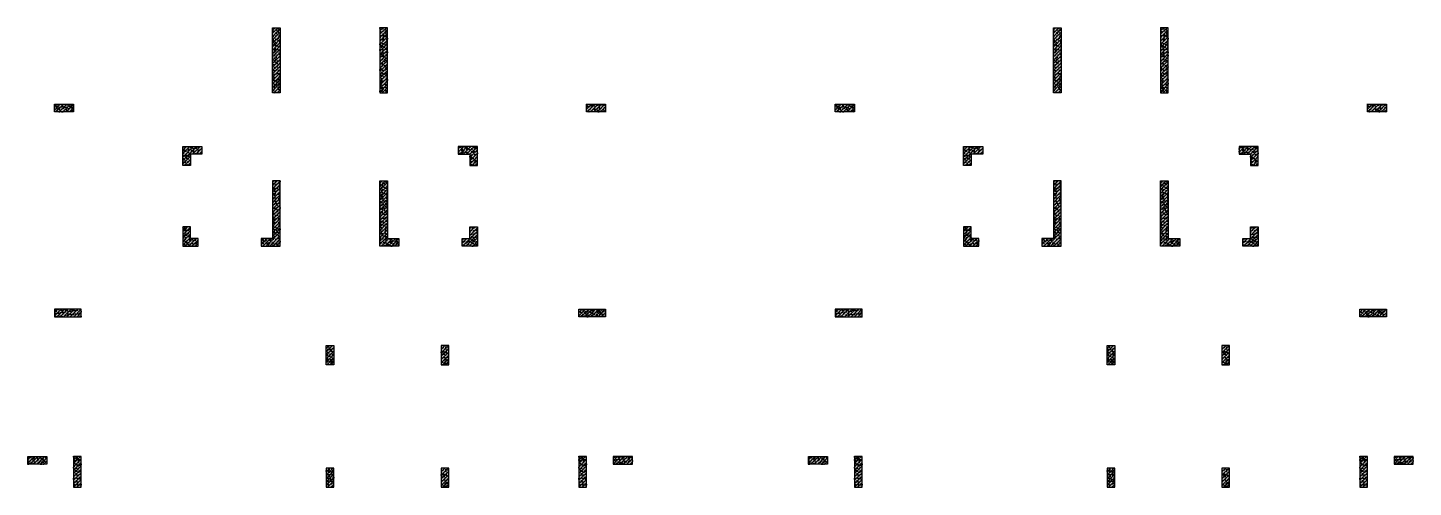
# Model space of a CAD drawing. Extents: x -100030 to 2378000, y -30375 to 1700000.
# Drawn here: x 384545 to 420745, y 886525 to 898525 of the extents above; entities that cross this region are included whole.
import ezdxf

# ---------------------------------------------------------------- set-up
doc = ezdxf.new("R2010")
doc.units = 0
doc.header["$LTSCALE"] = 500
for name, color, linetype in [('S_WALL', 2, 'CONTINUOUS'), ('S_WALL_HACH', 30, 'CONTINUOUS'), ('S_WALL_OTHE_HACH', 33, 'CONTINUOUS')]:
    doc.layers.add(name, color=color, linetype=linetype)
pattern_1 = [(45, (0, 0), (-44.194174, 44.194174), []), (50, (0, 0), (179.315046, -15.688034), [18.75, -206.25]), (355, (0, 0), (-34.687833, 188.048033), [15, -165]), (100.4514, (14.94, -1.3), (144.627345, 172.359886), [15.935047, -175.285528]), (46.1842, (0, 50), (266.81026, -41.379754), [28.125, -309.375]), (96.6356, (22.23, 46.55), (233.665676, 243.52947), [23.90257, -262.92825]), (351.1842, (0, 50), (233.66549, 243.52965), [22.5, -247.5]), (21, (25, 37.5), (149.226763, -100.654723), [18.75, -206.25]), (326, (25, 37.5), (60.828833, 181.28751), [15, -165]), (71.4514, (37.44, 29.11), (210.055657, 80.632624), [15.935047, -175.285528]), (37.5, (0, 0), (3.039964, 83.2234635), [0, -163, 0, -167.5, 0, -165.625]), (7.5, (0, 0), (65.767384, 98.602928), [0, -95.5, 0, -159.25, 0, -63.125]), (327.5, (-55.75, 0), (133.455609, -5.638718), [0, -62.5, 0, -195, 0, -258.75]), (317.5, (-80.75, 0), (145.796542, 25.026246), [0, -81.25, 0, -129.5, 0, -183.75])]
pattern_2 = [(45, (0, -300), (-44.194174, 44.194174), []), (50, (0, -300), (179.315046, -15.688034), [18.75, -206.25]), (355, (0, -300), (-34.687833, 188.048033), [15, -165]), (100.4514, (14.94, -301.3), (144.627345, 172.359886), [15.935047, -175.285528]), (46.1842, (0, -250), (266.81026, -41.379754), [28.125, -309.375]), (96.6356, (22.23, -253.45), (233.665676, 243.52947), [23.90257, -262.92825]), (351.1842, (0, -250), (233.66549, 243.52965), [22.5, -247.5]), (21, (25, -262.5), (149.226763, -100.654723), [18.75, -206.25]), (326, (25, -262.5), (60.828833, 181.28751), [15, -165]), (71.4514, (37.44, -270.89), (210.055657, 80.632624), [15.935047, -175.285528]), (37.5, (0, -300), (3.039964, 83.2234635), [0, -163, 0, -167.5, 0, -165.625]), (7.5, (0, -300), (65.767384, 98.602928), [0, -95.5, 0, -159.25, 0, -63.125]), (327.5, (-55.75, -300), (133.455609, -5.638718), [0, -62.5, 0, -195, 0, -258.75]), (317.5, (-80.75, -300), (145.796542, 25.026246), [0, -81.25, 0, -129.5, 0, -183.75])]
pattern_3 = [(45, (20400, 0), (-44.194174, 44.194174), []), (50, (20400, 0), (179.315046, -15.688034), [18.75, -206.25]), (355, (20400, 0), (-34.687833, 188.048033), [15, -165]), (100.4514, (20414.94, -1.3), (144.627345, 172.359886), [15.935047, -175.285528]), (46.1842, (20400, 50), (266.81026, -41.379754), [28.125, -309.375]), (96.6356, (20422.23, 46.55), (233.665676, 243.52947), [23.90257, -262.92825]), (351.1842, (20400, 50), (233.66549, 243.52965), [22.5, -247.5]), (21, (20425, 37.5), (149.226763, -100.654723), [18.75, -206.25]), (326, (20425, 37.5), (60.828833, 181.28751), [15, -165]), (71.4514, (20437.44, 29.11), (210.055657, 80.632624), [15.935047, -175.285528]), (37.5, (20400, 0), (3.039964, 83.2234635), [0, -163, 0, -167.5, 0, -165.625]), (7.5, (20400, 0), (65.767384, 98.602928), [0, -95.5, 0, -159.25, 0, -63.125]), (327.5, (20344.25, 0), (133.455609, -5.638718), [0, -62.5, 0, -195, 0, -258.75]), (317.5, (20319.25, 0), (145.796542, 25.026246), [0, -81.25, 0, -129.5, 0, -183.75])]
pattern_4 = [(45, (20400, -300), (-44.194174, 44.194174), []), (50, (20400, -300), (179.315046, -15.688034), [18.75, -206.25]), (355, (20400, -300), (-34.687833, 188.048033), [15, -165]), (100.4514, (20414.94, -301.3), (144.627345, 172.359886), [15.935047, -175.285528]), (46.1842, (20400, -250), (266.81026, -41.379754), [28.125, -309.375]), (96.6356, (20422.23, -253.45), (233.665676, 243.52947), [23.90257, -262.92825]), (351.1842, (20400, -250), (233.66549, 243.52965), [22.5, -247.5]), (21, (20425, -262.5), (149.226763, -100.654723), [18.75, -206.25]), (326, (20425, -262.5), (60.828833, 181.28751), [15, -165]), (71.4514, (20437.44, -270.89), (210.055657, 80.632624), [15.935047, -175.285528]), (37.5, (20400, -300), (3.039964, 83.2234635), [0, -163, 0, -167.5, 0, -165.625]), (7.5, (20400, -300), (65.767384, 98.602928), [0, -95.5, 0, -159.25, 0, -63.125]), (327.5, (20344.25, -300), (133.455609, -5.638718), [0, -62.5, 0, -195, 0, -258.75]), (317.5, (20319.25, -300), (145.796542, 25.026246), [0, -81.25, 0, -129.5, 0, -183.75])]
pattern_5 = [(45, (20400, 6e-10), (-44.194174, 44.194174), []), (50, (20400, 6e-10), (179.315046, -15.688034), [18.75, -206.25]), (355, (20400, 6e-10), (-34.687833, 188.048033), [15, -165]), (100.4514, (20414.94, -1.3), (144.627345, 172.359886), [15.935047, -175.285528]), (46.1842, (20400, 50), (266.81026, -41.379754), [28.125, -309.375]), (96.6356, (20422.23, 46.55), (233.665676, 243.52947), [23.90257, -262.92825]), (351.1842, (20400, 50), (233.66549, 243.52965), [22.5, -247.5]), (21, (20425, 37.5), (149.226763, -100.654723), [18.75, -206.25]), (326, (20425, 37.5), (60.828833, 181.28751), [15, -165]), (71.4514, (20437.44, 29.11), (210.055657, 80.632624), [15.935047, -175.285528]), (37.5, (20400, 6e-10), (3.039964, 83.2234635), [0, -163, 0, -167.5, 0, -165.625]), (7.5, (20400, 6e-10), (65.767384, 98.602928), [0, -95.5, 0, -159.25, 0, -63.125]), (327.5, (20344.25, 6e-10), (133.455609, -5.638718), [0, -62.5, 0, -195, 0, -258.75]), (317.5, (20319.25, 6e-10), (145.796542, 25.026246), [0, -81.25, 0, -129.5, 0, -183.75])]

msp = doc.modelspace()

# ---------------------------------------------------------------- hatches: boundary and pattern name
at = {"layer": 'S_WALL_HACH'}
h = msp.add_hatch(color=256, dxfattribs=at)
h.dxf.hatch_style = 1
h.paths.add_polyline_path([(391145, 898325), (391145, 898325), (391145, 896825), (390945, 896825), (390945, 898525), (391145, 898525)])
h = msp.add_hatch(color=256, dxfattribs=at)
h.dxf.hatch_style = 1
h.paths.add_polyline_path([(393745, 898325), (393745, 896825), (393945, 896825), (393945, 898525), (393745, 898525)])
h = msp.add_hatch(color=256, dxfattribs=at)
h.dxf.hatch_style = 1
h.paths.add_polyline_path([(411545, 898325), (411545, 898325), (411545, 896825), (411345, 896825), (411345, 898525), (411545, 898525)])
h = msp.add_hatch(color=256, dxfattribs=at)
h.dxf.hatch_style = 1
h.paths.add_polyline_path([(414145, 898325), (414145, 896825), (414345, 896825), (414345, 898525), (414145, 898525)])
h = msp.add_hatch(color=256, dxfattribs=at)
h.dxf.hatch_style = 1
h.paths.add_polyline_path([(385245, 896525), (385745, 896525), (385745, 896325), (385245, 896325)])
h = msp.add_hatch(color=256, dxfattribs=at)
h.dxf.hatch_style = 1
h.paths.add_polyline_path([(399145, 896525), (399645, 896525), (399645, 896325), (399145, 896325)])
h = msp.add_hatch(color=256, dxfattribs=at)
h.dxf.hatch_style = 1
h.paths.add_polyline_path([(405645, 896525), (406145, 896525), (406145, 896325), (405645, 896325)])
h = msp.add_hatch(color=256, dxfattribs=at)
h.dxf.hatch_style = 1
h.paths.add_polyline_path([(419545, 896525), (420045, 896525), (420045, 896325), (419545, 896325)])
h = msp.add_hatch(color=256, dxfattribs=at)
h.dxf.hatch_style = 1
h.paths.add_polyline_path([(389095, 895225), (388795, 895225), (388795, 894925), (388595, 894925), (388595, 895425), (389095, 895425)])
h = msp.add_hatch(color=256, dxfattribs=at)
h.dxf.hatch_style = 1
h.paths.add_polyline_path([(395795, 895225), (396095, 895225), (396095, 894925), (396295, 894925), (396295, 895425), (395795, 895425)])
h = msp.add_hatch(color=256, dxfattribs=at)
h.dxf.hatch_style = 1
h.paths.add_polyline_path([(409495, 895225), (409195, 895225), (409195, 894925), (408995, 894925), (408995, 895425), (409495, 895425)])
h = msp.add_hatch(color=256, dxfattribs=at)
h.dxf.hatch_style = 1
h.paths.add_polyline_path([(416195, 895225), (416495, 895225), (416495, 894925), (416695, 894925), (416695, 895425), (416195, 895425)])
h = msp.add_hatch(color=256, dxfattribs=at)
h.dxf.hatch_style = 1
h.paths.add_polyline_path([(390945, 893025), (390645, 893025), (390645, 892825), (391145, 892825), (391145, 894525), (390945, 894525)])
h = msp.add_hatch(color=256, dxfattribs=at)
h.dxf.hatch_style = 1
h.paths.add_polyline_path([(393945, 893025), (394245, 893025), (394245, 892825), (393745, 892825), (393745, 894525), (393945, 894525)])
h = msp.add_hatch(color=256, dxfattribs=at)
h.dxf.hatch_style = 1
h.paths.add_polyline_path([(411345, 893025), (411045, 893025), (411045, 892825), (411545, 892825), (411545, 894525), (411345, 894525)])
h = msp.add_hatch(color=256, dxfattribs=at)
h.dxf.hatch_style = 1
h.paths.add_polyline_path([(414345, 893025), (414645, 893025), (414645, 892825), (414145, 892825), (414145, 894525), (414345, 894525)])
h = msp.add_hatch(color=256, dxfattribs=at)
h.dxf.hatch_style = 1
h.paths.add_polyline_path([(388995, 893025), (388795, 893025), (388795, 893325), (388595, 893325), (388595, 892825), (388995, 892825)])
h = msp.add_hatch(color=256, dxfattribs=at)
h.dxf.hatch_style = 1
h.paths.add_polyline_path([(395895, 893025), (396095, 893025), (396095, 893325), (396295, 893325), (396295, 892825), (395895, 892825)])
h = msp.add_hatch(color=256, dxfattribs=at)
h.dxf.hatch_style = 1
h.paths.add_polyline_path([(409395, 893025), (409195, 893025), (409195, 893325), (408995, 893325), (408995, 892825), (409395, 892825)])
h = msp.add_hatch(color=256, dxfattribs=at)
h.dxf.hatch_style = 1
h.paths.add_polyline_path([(416295, 893025), (416495, 893025), (416495, 893325), (416695, 893325), (416695, 892825), (416295, 892825)])
h = msp.add_hatch(color=256, dxfattribs=at)
h.dxf.hatch_style = 1
h.paths.add_polyline_path([(385945, 891175), (385245, 891175), (385245, 890975), (385945, 890975)])
h = msp.add_hatch(color=256, dxfattribs=at)
h.dxf.hatch_style = 1
h.paths.add_polyline_path([(398945, 891175), (399645, 891175), (399645, 890975), (398945, 890975)])
h = msp.add_hatch(color=256, dxfattribs=at)
h.dxf.hatch_style = 1
h.paths.add_polyline_path([(406345, 891175), (405645, 891175), (405645, 890975), (406345, 890975)])
h = msp.add_hatch(color=256, dxfattribs=at)
h.dxf.hatch_style = 1
h.paths.add_polyline_path([(419345, 891175), (420045, 891175), (420045, 890975), (419345, 890975)])
h = msp.add_hatch(color=256, dxfattribs=at)
h.dxf.hatch_style = 1
h.paths.add_polyline_path([(392345, 890225), (392545, 890225), (392545, 889725), (392345, 889725)])
h = msp.add_hatch(color=256, dxfattribs=at)
h.dxf.hatch_style = 1
h.paths.add_polyline_path([(395345, 889725), (395545, 889725), (395545, 890225), (395345, 890225)])
h = msp.add_hatch(color=256, dxfattribs=at)
h.dxf.hatch_style = 1
h.paths.add_polyline_path([(412745, 890225), (412945, 890225), (412945, 889725), (412745, 889725)])
h = msp.add_hatch(color=256, dxfattribs=at)
h.dxf.hatch_style = 1
h.paths.add_polyline_path([(415745, 889725), (415945, 889725), (415945, 890225), (415745, 890225)])
h = msp.add_hatch(color=256, dxfattribs=at)
h.dxf.hatch_style = 1
h.paths.add_polyline_path([(384545, 887325), (385045, 887325), (385045, 887125), (384545, 887125)])
h = msp.add_hatch(color=256, dxfattribs=at)
h.dxf.hatch_style = 1
h.paths.add_polyline_path([(385745, 886525), (385945, 886525), (385945, 887325), (385745, 887325)])
h = msp.add_hatch(color=256, dxfattribs=at)
h.dxf.hatch_style = 1
h.paths.add_polyline_path([(398945, 886525), (399145, 886525), (399145, 887325), (398945, 887325)])
h = msp.add_hatch(color=256, dxfattribs=at)
h.dxf.hatch_style = 1
h.paths.add_polyline_path([(400345, 887325), (399845, 887325), (399845, 887125), (400345, 887125)])
h = msp.add_hatch(color=256, dxfattribs=at)
h.dxf.hatch_style = 1
h.paths.add_polyline_path([(404945, 887325), (405445, 887325), (405445, 887125), (404945, 887125)])
h = msp.add_hatch(color=256, dxfattribs=at)
h.dxf.hatch_style = 1
h.paths.add_polyline_path([(406145, 886525), (406345, 886525), (406345, 887325), (406145, 887325)])
h = msp.add_hatch(color=256, dxfattribs=at)
h.dxf.hatch_style = 1
h.paths.add_polyline_path([(419345, 886525), (419545, 886525), (419545, 887325), (419345, 887325)])
h = msp.add_hatch(color=256, dxfattribs=at)
h.dxf.hatch_style = 1
h.paths.add_polyline_path([(420745, 887325), (420245, 887325), (420245, 887125), (420745, 887125)])
h = msp.add_hatch(color=256, dxfattribs=at)
h.dxf.hatch_style = 1
h.paths.add_polyline_path([(392345, 886525), (392545, 886525), (392545, 887025), (392345, 887025)])
h = msp.add_hatch(color=256, dxfattribs=at)
h.dxf.hatch_style = 1
h.paths.add_polyline_path([(395345, 886525), (395545, 886525), (395545, 887025), (395345, 887025)])
h = msp.add_hatch(color=256, dxfattribs=at)
h.dxf.hatch_style = 1
h.paths.add_polyline_path([(412745, 886525), (412945, 886525), (412945, 887025), (412745, 887025)])
h = msp.add_hatch(color=256, dxfattribs=at)
h.dxf.hatch_style = 1
h.paths.add_polyline_path([(415745, 886525), (415945, 886525), (415945, 887025), (415745, 887025)])
at = {"layer": 'S_WALL_OTHE_HACH'}
h = msp.add_hatch(dxfattribs=at)
h.set_pattern_fill('钢筋混凝土', color=256, scale=25)
h.set_pattern_definition(pattern_1)
h.paths.add_polyline_path([(391145, 898325), (391145, 898325), (391145, 896825), (390945, 896825), (390945, 898525), (391145, 898525)])
h = msp.add_hatch(dxfattribs=at)
h.set_pattern_fill('钢筋混凝土', color=256, scale=25)
h.set_pattern_definition(pattern_1)
h.paths.add_polyline_path([(393745, 898325), (393745, 896825), (393945, 896825), (393945, 898525), (393745, 898525)])
h = msp.add_hatch(dxfattribs=at)
h.set_pattern_fill('钢筋混凝土', color=256, scale=25)
h.set_pattern_definition(pattern_3)
h.paths.add_polyline_path([(411545, 898325), (411545, 898325), (411545, 896825), (411345, 896825), (411345, 898525), (411545, 898525)])
h = msp.add_hatch(dxfattribs=at)
h.set_pattern_fill('钢筋混凝土', color=256, scale=25)
h.set_pattern_definition(pattern_3)
h.paths.add_polyline_path([(414145, 898325), (414145, 896825), (414345, 896825), (414345, 898525), (414145, 898525)])
h = msp.add_hatch(dxfattribs=at)
h.set_pattern_fill('钢筋混凝土', color=256, scale=25)
h.set_pattern_definition([(45, (0, 600), (-44.194174, 44.194174), []), (50, (0, 600), (179.315046, -15.688034), [18.75, -206.25]), (355, (0, 600), (-34.687833, 188.048033), [15, -165]), (100.4514, (14.94, 598.7), (144.627345, 172.359886), [15.935047, -175.285528]), (46.1842, (0, 650), (266.81026, -41.379754), [28.125, -309.375]), (96.6356, (22.23, 646.55), (233.665676, 243.52947), [23.90257, -262.92825]), (351.1842, (0, 650), (233.66549, 243.52965), [22.5, -247.5]), (21, (25, 637.5), (149.226763, -100.654723), [18.75, -206.25]), (326, (25, 637.5), (60.828833, 181.28751), [15, -165]), (71.4514, (37.44, 629.11), (210.055657, 80.632624), [15.935047, -175.285528]), (37.5, (0, 600), (3.039964, 83.2234635), [0, -163, 0, -167.5, 0, -165.625]), (7.5, (0, 600), (65.767384, 98.602928), [0, -95.5, 0, -159.25, 0, -63.125]), (327.5, (-55.75, 600), (133.455609, -5.638718), [0, -62.5, 0, -195, 0, -258.75]), (317.5, (-80.75, 600), (145.796542, 25.026246), [0, -81.25, 0, -129.5, 0, -183.75])])
h.paths.add_polyline_path([(385245, 896525), (385745, 896525), (385745, 896325), (385245, 896325)])
h = msp.add_hatch(dxfattribs=at)
h.set_pattern_fill('钢筋混凝土', color=256, scale=25)
h.set_pattern_definition([(45, (1.58, 600), (-44.194174, 44.194174), []), (50, (1.58, 600), (179.315046, -15.688034), [18.75, -206.25]), (355, (1.58, 600), (-34.687833, 188.048033), [15, -165]), (100.4514, (16.53, 598.7), (144.627345, 172.359886), [15.935047, -175.285528]), (46.1842, (1.58, 650), (266.81026, -41.379754), [28.125, -309.375]), (96.6356, (23.82, 646.55), (233.665676, 243.52947), [23.90257, -262.92825]), (351.1842, (1.58, 650), (233.66549, 243.52965), [22.5, -247.5]), (21, (26.58, 637.5), (149.226763, -100.654723), [18.75, -206.25]), (326, (26.58, 637.5), (60.828833, 181.28751), [15, -165]), (71.4514, (39.02, 629.11), (210.055657, 80.632624), [15.935047, -175.285528]), (37.5, (1.58, 600), (3.039964, 83.2234635), [0, -163, 0, -167.5, 0, -165.625]), (7.5, (1.58, 600), (65.767384, 98.602928), [0, -95.5, 0, -159.25, 0, -63.125]), (327.5, (-54.17, 600), (133.455609, -5.638718), [0, -62.5, 0, -195, 0, -258.75]), (317.5, (-79.17, 600), (145.796542, 25.026246), [0, -81.25, 0, -129.5, 0, -183.75])])
h.paths.add_polyline_path([(399145, 896525), (399645, 896525), (399645, 896325), (399145, 896325)])
h = msp.add_hatch(dxfattribs=at)
h.set_pattern_fill('钢筋混凝土', color=256, scale=25)
h.set_pattern_definition([(45, (20400, 600), (-44.194174, 44.194174), []), (50, (20400, 600), (179.315046, -15.688034), [18.75, -206.25]), (355, (20400, 600), (-34.687833, 188.048033), [15, -165]), (100.4514, (20414.94, 598.7), (144.627345, 172.359886), [15.935047, -175.285528]), (46.1842, (20400, 650), (266.81026, -41.379754), [28.125, -309.375]), (96.6356, (20422.23, 646.55), (233.665676, 243.52947), [23.90257, -262.92825]), (351.1842, (20400, 650), (233.66549, 243.52965), [22.5, -247.5]), (21, (20425, 637.5), (149.226763, -100.654723), [18.75, -206.25]), (326, (20425, 637.5), (60.828833, 181.28751), [15, -165]), (71.4514, (20437.44, 629.11), (210.055657, 80.632624), [15.935047, -175.285528]), (37.5, (20400, 600), (3.039964, 83.2234635), [0, -163, 0, -167.5, 0, -165.625]), (7.5, (20400, 600), (65.767384, 98.602928), [0, -95.5, 0, -159.25, 0, -63.125]), (327.5, (20344.25, 600), (133.455609, -5.638718), [0, -62.5, 0, -195, 0, -258.75]), (317.5, (20319.25, 600), (145.796542, 25.026246), [0, -81.25, 0, -129.5, 0, -183.75])])
h.paths.add_polyline_path([(405645, 896525), (406145, 896525), (406145, 896325), (405645, 896325)])
h = msp.add_hatch(dxfattribs=at)
h.set_pattern_fill('钢筋混凝土', color=256, scale=25)
h.set_pattern_definition([(45, (20401.58, 600), (-44.194174, 44.194174), []), (50, (20401.58, 600), (179.315046, -15.688034), [18.75, -206.25]), (355, (20401.58, 600), (-34.687833, 188.048033), [15, -165]), (100.4514, (20416.53, 598.7), (144.627345, 172.359886), [15.935047, -175.285528]), (46.1842, (20401.58, 650), (266.81026, -41.379754), [28.125, -309.375]), (96.6356, (20423.82, 646.55), (233.665676, 243.52947), [23.90257, -262.92825]), (351.1842, (20401.58, 650), (233.66549, 243.52965), [22.5, -247.5]), (21, (20426.58, 637.5), (149.226763, -100.654723), [18.75, -206.25]), (326, (20426.58, 637.5), (60.828833, 181.28751), [15, -165]), (71.4514, (20439.02, 629.11), (210.055657, 80.632624), [15.935047, -175.285528]), (37.5, (20401.58, 600), (3.039964, 83.2234635), [0, -163, 0, -167.5, 0, -165.625]), (7.5, (20401.58, 600), (65.767384, 98.602928), [0, -95.5, 0, -159.25, 0, -63.125]), (327.5, (20345.83, 600), (133.455609, -5.638718), [0, -62.5, 0, -195, 0, -258.75]), (317.5, (20320.83, 600), (145.796542, 25.026246), [0, -81.25, 0, -129.5, 0, -183.75])])
h.paths.add_polyline_path([(419545, 896525), (420045, 896525), (420045, 896325), (419545, 896325)])
h = msp.add_hatch(dxfattribs=at)
h.set_pattern_fill('钢筋混凝土', color=256, scale=25)
h.set_pattern_definition(pattern_1)
h.paths.add_polyline_path([(389095, 895225), (388795, 895225), (388795, 894925), (388595, 894925), (388595, 895425), (389095, 895425)])
h = msp.add_hatch(dxfattribs=at)
h.set_pattern_fill('钢筋混凝土', color=256, scale=25)
h.set_pattern_definition(pattern_1)
h.paths.add_polyline_path([(395795, 895225), (396095, 895225), (396095, 894925), (396295, 894925), (396295, 895425), (395795, 895425)])
h = msp.add_hatch(dxfattribs=at)
h.set_pattern_fill('钢筋混凝土', color=256, scale=25)
h.set_pattern_definition(pattern_5)
h.paths.add_polyline_path([(409495, 895225), (409195, 895225), (409195, 894925), (408995, 894925), (408995, 895425), (409495, 895425)])
h = msp.add_hatch(dxfattribs=at)
h.set_pattern_fill('钢筋混凝土', color=256, scale=25)
h.set_pattern_definition(pattern_5)
h.paths.add_polyline_path([(416195, 895225), (416495, 895225), (416495, 894925), (416695, 894925), (416695, 895425), (416195, 895425)])
h = msp.add_hatch(dxfattribs=at)
h.set_pattern_fill('钢筋混凝土', color=256, scale=25)
h.set_pattern_definition(pattern_1)
h.paths.add_polyline_path([(390945, 893025), (390645, 893025), (390645, 892825), (391145, 892825), (391145, 894525), (390945, 894525)])
h = msp.add_hatch(dxfattribs=at)
h.set_pattern_fill('钢筋混凝土', color=256, scale=25)
h.set_pattern_definition(pattern_1)
h.paths.add_polyline_path([(393945, 893025), (394245, 893025), (394245, 892825), (393745, 892825), (393745, 894525), (393945, 894525)])
h = msp.add_hatch(dxfattribs=at)
h.set_pattern_fill('钢筋混凝土', color=256, scale=25)
h.set_pattern_definition(pattern_3)
h.paths.add_polyline_path([(411345, 893025), (411045, 893025), (411045, 892825), (411545, 892825), (411545, 894525), (411345, 894525)])
h = msp.add_hatch(dxfattribs=at)
h.set_pattern_fill('钢筋混凝土', color=256, scale=25)
h.set_pattern_definition(pattern_3)
h.paths.add_polyline_path([(414345, 893025), (414645, 893025), (414645, 892825), (414145, 892825), (414145, 894525), (414345, 894525)])
h = msp.add_hatch(dxfattribs=at)
h.set_pattern_fill('钢筋混凝土', color=256, scale=25)
h.set_pattern_definition(pattern_1)
h.paths.add_polyline_path([(388995, 893025), (388795, 893025), (388795, 893325), (388595, 893325), (388595, 892825), (388995, 892825)])
h = msp.add_hatch(dxfattribs=at)
h.set_pattern_fill('钢筋混凝土', color=256, scale=25)
h.set_pattern_definition(pattern_1)
h.paths.add_polyline_path([(395895, 893025), (396095, 893025), (396095, 893325), (396295, 893325), (396295, 892825), (395895, 892825)])
h = msp.add_hatch(dxfattribs=at)
h.set_pattern_fill('钢筋混凝土', color=256, scale=25)
h.set_pattern_definition(pattern_5)
h.paths.add_polyline_path([(409395, 893025), (409195, 893025), (409195, 893325), (408995, 893325), (408995, 892825), (409395, 892825)])
h = msp.add_hatch(dxfattribs=at)
h.set_pattern_fill('钢筋混凝土', color=256, scale=25)
h.set_pattern_definition(pattern_5)
h.paths.add_polyline_path([(416295, 893025), (416495, 893025), (416495, 893325), (416695, 893325), (416695, 892825), (416295, 892825)])
h = msp.add_hatch(dxfattribs=at)
h.set_pattern_fill('钢筋混凝土', color=256, scale=25)
h.set_pattern_definition(pattern_1)
h.paths.add_polyline_path([(385945, 891175), (385245, 891175), (385245, 890975), (385945, 890975)])
h = msp.add_hatch(dxfattribs=at)
h.set_pattern_fill('钢筋混凝土', color=256, scale=25)
h.set_pattern_definition(pattern_1)
h.paths.add_polyline_path([(398945, 891175), (399645, 891175), (399645, 890975), (398945, 890975)])
h = msp.add_hatch(dxfattribs=at)
h.set_pattern_fill('钢筋混凝土', color=256, scale=25)
h.set_pattern_definition(pattern_3)
h.paths.add_polyline_path([(406345, 891175), (405645, 891175), (405645, 890975), (406345, 890975)])
h = msp.add_hatch(dxfattribs=at)
h.set_pattern_fill('钢筋混凝土', color=256, scale=25)
h.set_pattern_definition(pattern_3)
h.paths.add_polyline_path([(419345, 891175), (420045, 891175), (420045, 890975), (419345, 890975)])
h = msp.add_hatch(dxfattribs=at)
h.set_pattern_fill('钢筋混凝土', color=256, scale=25)
h.set_pattern_definition(pattern_1)
h.paths.add_polyline_path([(392345, 890225), (392545, 890225), (392545, 889725), (392345, 889725)])
h = msp.add_hatch(dxfattribs=at)
h.set_pattern_fill('钢筋混凝土', color=256, scale=25)
h.set_pattern_definition([(45, (0, 2900), (-44.194174, 44.194174), []), (50, (0, 2900), (179.315046, -15.688034), [18.75, -206.25]), (355, (0, 2900), (-34.687833, 188.048033), [15, -165]), (100.4514, (14.94, 2898.7), (144.627345, 172.359886), [15.935047, -175.285528]), (46.1842, (0, 2950), (266.81026, -41.379754), [28.125, -309.375]), (96.6356, (22.23, 2946.55), (233.665676, 243.52947), [23.90257, -262.92825]), (351.1842, (0, 2950), (233.66549, 243.52965), [22.5, -247.5]), (21, (25, 2937.5), (149.226763, -100.654723), [18.75, -206.25]), (326, (25, 2937.5), (60.828833, 181.28751), [15, -165]), (71.4514, (37.44, 2929.11), (210.055657, 80.632624), [15.935047, -175.285528]), (37.5, (0, 2900), (3.039964, 83.2234635), [0, -163, 0, -167.5, 0, -165.625]), (7.5, (0, 2900), (65.767384, 98.602928), [0, -95.5, 0, -159.25, 0, -63.125]), (327.5, (-55.75, 2900), (133.455609, -5.638718), [0, -62.5, 0, -195, 0, -258.75]), (317.5, (-80.75, 2900), (145.796542, 25.026246), [0, -81.25, 0, -129.5, 0, -183.75])])
h.paths.add_polyline_path([(395345, 889725), (395545, 889725), (395545, 890225), (395345, 890225)])
h = msp.add_hatch(dxfattribs=at)
h.set_pattern_fill('钢筋混凝土', color=256, scale=25)
h.set_pattern_definition(pattern_3)
h.paths.add_polyline_path([(412745, 890225), (412945, 890225), (412945, 889725), (412745, 889725)])
h = msp.add_hatch(dxfattribs=at)
h.set_pattern_fill('钢筋混凝土', color=256, scale=25)
h.set_pattern_definition([(45, (20400, 2900), (-44.194174, 44.194174), []), (50, (20400, 2900), (179.315046, -15.688034), [18.75, -206.25]), (355, (20400, 2900), (-34.687833, 188.048033), [15, -165]), (100.4514, (20414.94, 2898.7), (144.627345, 172.359886), [15.935047, -175.285528]), (46.1842, (20400, 2950), (266.81026, -41.379754), [28.125, -309.375]), (96.6356, (20422.23, 2946.55), (233.665676, 243.52947), [23.90257, -262.92825]), (351.1842, (20400, 2950), (233.66549, 243.52965), [22.5, -247.5]), (21, (20425, 2937.5), (149.226763, -100.654723), [18.75, -206.25]), (326, (20425, 2937.5), (60.828833, 181.28751), [15, -165]), (71.4514, (20437.44, 2929.11), (210.055657, 80.632624), [15.935047, -175.285528]), (37.5, (20400, 2900), (3.039964, 83.2234635), [0, -163, 0, -167.5, 0, -165.625]), (7.5, (20400, 2900), (65.767384, 98.602928), [0, -95.5, 0, -159.25, 0, -63.125]), (327.5, (20344.25, 2900), (133.455609, -5.638718), [0, -62.5, 0, -195, 0, -258.75]), (317.5, (20319.25, 2900), (145.796542, 25.026246), [0, -81.25, 0, -129.5, 0, -183.75])])
h.paths.add_polyline_path([(415745, 889725), (415945, 889725), (415945, 890225), (415745, 890225)])
h = msp.add_hatch(dxfattribs=at)
h.set_pattern_fill('钢筋混凝土', color=256, scale=25)
h.set_pattern_definition([(45, (-22000, -50), (-44.194174, 44.194174), []), (50, (-22000, -50), (179.315046, -15.688034), [18.75, -206.25]), (355, (-22000, -50), (-34.687833, 188.048033), [15, -165]), (100.4514, (-21985.06, -51.3), (144.627345, 172.359886), [15.935047, -175.285528]), (46.1842, (-22000, -0.0003), (266.81026, -41.379754), [28.125, -309.375]), (96.6356, (-21977.77, -3.45), (233.665676, 243.52947), [23.90257, -262.92825]), (351.1842, (-22000, -0.0003), (233.66549, 243.52965), [22.5, -247.5]), (21, (-21975, -12.5), (149.226763, -100.654723), [18.75, -206.25]), (326, (-21975, -12.5), (60.828833, 181.28751), [15, -165]), (71.4514, (-21962.56, -20.89), (210.055657, 80.632624), [15.935047, -175.285528]), (37.5, (-22000, -50), (3.039964, 83.2234635), [0, -163, 0, -167.5, 0, -165.625]), (7.5, (-22000, -50), (65.767384, 98.602928), [0, -95.5, 0, -159.25, 0, -63.125]), (327.5, (-22055.75, -50), (133.455609, -5.638718), [0, -62.5, 0, -195, 0, -258.75]), (317.5, (-22080.75, -50), (145.796542, 25.026246), [0, -81.25, 0, -129.5, 0, -183.75])])
h.paths.add_polyline_path([(384545, 887325), (385045, 887325), (385045, 887125), (384545, 887125)])
h = msp.add_hatch(dxfattribs=at)
h.set_pattern_fill('钢筋混凝土', color=256, scale=25)
h.set_pattern_definition([(45, (-3600, 2e-06), (-44.194174, 44.194174), []), (50, (-3600, 2e-06), (179.315046, -15.688034), [18.75, -206.25]), (355, (-3600, 2e-06), (-34.687833, 188.048033), [15, -165]), (100.4514, (-3585.06, -1.3), (144.627345, 172.359886), [15.935047, -175.285528]), (46.1842, (-3600, 50), (266.81026, -41.379754), [28.125, -309.375]), (96.6356, (-3577.77, 46.55), (233.665676, 243.52947), [23.90257, -262.92825]), (351.1842, (-3600, 50), (233.66549, 243.52965), [22.5, -247.5]), (21, (-3575, 37.5), (149.226763, -100.654723), [18.75, -206.25]), (326, (-3575, 37.5), (60.828833, 181.28751), [15, -165]), (71.4514, (-3562.56, 29.11), (210.055657, 80.632624), [15.935047, -175.285528]), (37.5, (-3600, 2e-06), (3.039964, 83.2234635), [0, -163, 0, -167.5, 0, -165.625]), (7.5, (-3600, 2e-06), (65.767384, 98.602928), [0, -95.5, 0, -159.25, 0, -63.125]), (327.5, (-3655.75, 2e-06), (133.455609, -5.638718), [0, -62.5, 0, -195, 0, -258.75]), (317.5, (-3680.75, 2e-06), (145.796542, 25.026246), [0, -81.25, 0, -129.5, 0, -183.75])])
h.paths.add_polyline_path([(385745, 886525), (385945, 886525), (385945, 887325), (385745, 887325)])
h = msp.add_hatch(dxfattribs=at)
h.set_pattern_fill('钢筋混凝土', color=256, scale=25)
h.set_pattern_definition([(45, (9600, 2e-06), (-44.194174, 44.194174), []), (50, (9600, 2e-06), (179.315046, -15.688034), [18.75, -206.25]), (355, (9600, 2e-06), (-34.687833, 188.048033), [15, -165]), (100.4514, (9614.94, -1.3), (144.627345, 172.359886), [15.935047, -175.285528]), (46.1842, (9600, 50), (266.81026, -41.379754), [28.125, -309.375]), (96.6356, (9622.23, 46.55), (233.665676, 243.52947), [23.90257, -262.92825]), (351.1842, (9600, 50), (233.66549, 243.52965), [22.5, -247.5]), (21, (9625, 37.5), (149.226763, -100.654723), [18.75, -206.25]), (326, (9625, 37.5), (60.828833, 181.28751), [15, -165]), (71.4514, (9637.44, 29.11), (210.055657, 80.632624), [15.935047, -175.285528]), (37.5, (9600, 2e-06), (3.039964, 83.2234635), [0, -163, 0, -167.5, 0, -165.625]), (7.5, (9600, 2e-06), (65.767384, 98.602928), [0, -95.5, 0, -159.25, 0, -63.125]), (327.5, (9544.25, 2e-06), (133.455609, -5.638718), [0, -62.5, 0, -195, 0, -258.75]), (317.5, (9519.25, 2e-06), (145.796542, 25.026246), [0, -81.25, 0, -129.5, 0, -183.75])])
h.paths.add_polyline_path([(398945, 886525), (399145, 886525), (399145, 887325), (398945, 887325)])
h = msp.add_hatch(dxfattribs=at)
h.set_pattern_fill('钢筋混凝土', color=256, scale=25)
h.set_pattern_definition([(45, (-20199.99, -50), (-44.194174, 44.194174), []), (50, (-20199.99, -50), (179.315046, -15.688034), [18.75, -206.25]), (355, (-20200, -50), (-34.687833, 188.048033), [15, -165]), (100.4514, (-20185.05, -51.3), (144.627345, 172.359886), [15.935047, -175.285528]), (46.1842, (-20200, -0.0003), (266.81026, -41.379754), [28.125, -309.375]), (96.6356, (-20177.76, -3.45), (233.665676, 243.52947), [23.90257, -262.92825]), (351.1842, (-20200, -0.0003), (233.66549, 243.52965), [22.5, -247.5]), (21, (-20174.99, -12.5), (149.226763, -100.654723), [18.75, -206.25]), (326, (-20175, -12.5), (60.828833, 181.28751), [15, -165]), (71.4514, (-20162.56, -20.89), (210.055657, 80.632624), [15.935047, -175.285528]), (37.5, (-20199.99, -50), (3.039964, 83.2234635), [0, -163, 0, -167.5, 0, -165.625]), (7.5, (-20199.99, -50), (65.767384, 98.602928), [0, -95.5, 0, -159.25, 0, -63.125]), (327.5, (-20255.74, -50), (133.455609, -5.638718), [0, -62.5, 0, -195, 0, -258.75]), (317.5, (-20280.74, -50), (145.796542, 25.026246), [0, -81.25, 0, -129.5, 0, -183.75])])
h.paths.add_polyline_path([(400345, 887325), (399845, 887325), (399845, 887125), (400345, 887125)])
h = msp.add_hatch(dxfattribs=at)
h.set_pattern_fill('钢筋混凝土', color=256, scale=25)
h.set_pattern_definition([(45, (-1600, -50), (-44.194174, 44.194174), []), (50, (-1600, -50), (179.315046, -15.688034), [18.75, -206.25]), (355, (-1600, -50), (-34.687833, 188.048033), [15, -165]), (100.4514, (-1585.06, -51.3), (144.627345, 172.359886), [15.935047, -175.285528]), (46.1842, (-1600, -0.0003), (266.81026, -41.379754), [28.125, -309.375]), (96.6356, (-1577.77, -3.45), (233.665676, 243.52947), [23.90257, -262.92825]), (351.1842, (-1600, -0.0003), (233.66549, 243.52965), [22.5, -247.5]), (21, (-1575, -12.5), (149.226763, -100.654723), [18.75, -206.25]), (326, (-1575, -12.5), (60.828833, 181.28751), [15, -165]), (71.4514, (-1562.56, -20.89), (210.055657, 80.632624), [15.935047, -175.285528]), (37.5, (-1600, -50), (3.039964, 83.2234635), [0, -163, 0, -167.5, 0, -165.625]), (7.5, (-1600, -50), (65.767384, 98.602928), [0, -95.5, 0, -159.25, 0, -63.125]), (327.5, (-1655.75, -50), (133.455609, -5.638718), [0, -62.5, 0, -195, 0, -258.75]), (317.5, (-1680.75, -50), (145.796542, 25.026246), [0, -81.25, 0, -129.5, 0, -183.75])])
h.paths.add_polyline_path([(404945, 887325), (405445, 887325), (405445, 887125), (404945, 887125)])
h = msp.add_hatch(dxfattribs=at)
h.set_pattern_fill('钢筋混凝土', color=256, scale=25)
h.set_pattern_definition([(45, (16800, 2e-06), (-44.194174, 44.194174), []), (50, (16800, 2e-06), (179.315046, -15.688034), [18.75, -206.25]), (355, (16800, 2e-06), (-34.687833, 188.048033), [15, -165]), (100.4514, (16814.94, -1.3), (144.627345, 172.359886), [15.935047, -175.285528]), (46.1842, (16800, 50), (266.81026, -41.379754), [28.125, -309.375]), (96.6356, (16822.23, 46.55), (233.665676, 243.52947), [23.90257, -262.92825]), (351.1842, (16800, 50), (233.66549, 243.52965), [22.5, -247.5]), (21, (16825, 37.5), (149.226763, -100.654723), [18.75, -206.25]), (326, (16825, 37.5), (60.828833, 181.28751), [15, -165]), (71.4514, (16837.44, 29.11), (210.055657, 80.632624), [15.935047, -175.285528]), (37.5, (16800, 2e-06), (3.039964, 83.2234635), [0, -163, 0, -167.5, 0, -165.625]), (7.5, (16800, 2e-06), (65.767384, 98.602928), [0, -95.5, 0, -159.25, 0, -63.125]), (327.5, (16744.25, 2e-06), (133.455609, -5.638718), [0, -62.5, 0, -195, 0, -258.75]), (317.5, (16719.25, 2e-06), (145.796542, 25.026246), [0, -81.25, 0, -129.5, 0, -183.75])])
h.paths.add_polyline_path([(406145, 886525), (406345, 886525), (406345, 887325), (406145, 887325)])
h = msp.add_hatch(dxfattribs=at)
h.set_pattern_fill('钢筋混凝土', color=256, scale=25)
h.set_pattern_definition([(45, (30000, 2e-06), (-44.194174, 44.194174), []), (50, (30000, 2e-06), (179.315046, -15.688034), [18.75, -206.25]), (355, (30000, 2e-06), (-34.687833, 188.048033), [15, -165]), (100.4514, (30014.94, -1.3), (144.627345, 172.359886), [15.935047, -175.285528]), (46.1842, (30000, 50), (266.81026, -41.379754), [28.125, -309.375]), (96.6356, (30022.23, 46.55), (233.665676, 243.52947), [23.90257, -262.92825]), (351.1842, (30000, 50), (233.66549, 243.52965), [22.5, -247.5]), (21, (30025, 37.5), (149.226763, -100.654723), [18.75, -206.25]), (326, (30025, 37.5), (60.828833, 181.28751), [15, -165]), (71.4514, (30037.44, 29.11), (210.055657, 80.632624), [15.935047, -175.285528]), (37.5, (30000, 2e-06), (3.039964, 83.2234635), [0, -163, 0, -167.5, 0, -165.625]), (7.5, (30000, 2e-06), (65.767384, 98.602928), [0, -95.5, 0, -159.25, 0, -63.125]), (327.5, (29944.25, 2e-06), (133.455609, -5.638718), [0, -62.5, 0, -195, 0, -258.75]), (317.5, (29919.25, 2e-06), (145.796542, 25.026246), [0, -81.25, 0, -129.5, 0, -183.75])])
h.paths.add_polyline_path([(419345, 886525), (419545, 886525), (419545, 887325), (419345, 887325)])
h = msp.add_hatch(dxfattribs=at)
h.set_pattern_fill('钢筋混凝土', color=256, scale=25)
h.set_pattern_definition([(45, (200.01, -50), (-44.194174, 44.194174), []), (50, (200.01, -50), (179.315046, -15.688034), [18.75, -206.25]), (355, (200, -50), (-34.687833, 188.048033), [15, -165]), (100.4514, (214.95, -51.3), (144.627345, 172.359886), [15.935047, -175.285528]), (46.1842, (200, -0.0003), (266.81026, -41.379754), [28.125, -309.375]), (96.6356, (222.24, -3.45), (233.665676, 243.52947), [23.90257, -262.92825]), (351.1842, (200, -0.0003), (233.66549, 243.52965), [22.5, -247.5]), (21, (225.01, -12.5), (149.226763, -100.654723), [18.75, -206.25]), (326, (225, -12.5), (60.828833, 181.28751), [15, -165]), (71.4514, (237.44, -20.89), (210.055657, 80.632624), [15.935047, -175.285528]), (37.5, (200.01, -50), (3.039964, 83.2234635), [0, -163, 0, -167.5, 0, -165.625]), (7.5, (200.01, -50), (65.767384, 98.602928), [0, -95.5, 0, -159.25, 0, -63.125]), (327.5, (144.26, -50), (133.455609, -5.638718), [0, -62.5, 0, -195, 0, -258.75]), (317.5, (119.26, -50), (145.796542, 25.026246), [0, -81.25, 0, -129.5, 0, -183.75])])
h.paths.add_polyline_path([(420745, 887325), (420245, 887325), (420245, 887125), (420745, 887125)])
h = msp.add_hatch(dxfattribs=at)
h.set_pattern_fill('钢筋混凝土', color=256, scale=25)
h.set_pattern_definition(pattern_2)
h.paths.add_polyline_path([(392345, 886525), (392545, 886525), (392545, 887025), (392345, 887025)])
h = msp.add_hatch(dxfattribs=at)
h.set_pattern_fill('钢筋混凝土', color=256, scale=25)
h.set_pattern_definition(pattern_2)
h.paths.add_polyline_path([(395345, 886525), (395545, 886525), (395545, 887025), (395345, 887025)])
h = msp.add_hatch(dxfattribs=at)
h.set_pattern_fill('钢筋混凝土', color=256, scale=25)
h.set_pattern_definition(pattern_4)
h.paths.add_polyline_path([(412745, 886525), (412945, 886525), (412945, 887025), (412745, 887025)])
h = msp.add_hatch(dxfattribs=at)
h.set_pattern_fill('钢筋混凝土', color=256, scale=25)
h.set_pattern_definition(pattern_4)
h.paths.add_polyline_path([(415745, 886525), (415945, 886525), (415945, 887025), (415745, 887025)])

# ---------------------------------------------------------------- linework, layer by layer
at = {"layer": 'S_WALL'}
for points in [[(391145, 898325), (391145, 898325), (391145, 896825), (390945, 896825), (390945, 898525), (391145, 898525)], [(393745, 898325), (393745, 898325), (393745, 896825), (393945, 896825), (393945, 898525), (393745, 898525)], [(411545, 898325), (411545, 898325), (411545, 896825), (411345, 896825), (411345, 898525), (411545, 898525)], [(414145, 898325), (414145, 898325), (414145, 896825), (414345, 896825), (414345, 898525), (414145, 898525)], [(385245, 896525), (385745, 896525), (385745, 896325), (385245, 896325)], [(399145, 896525), (399645, 896525), (399645, 896325), (399145, 896325)], [(405645, 896525), (406145, 896525), (406145, 896325), (405645, 896325)], [(419545, 896525), (420045, 896525), (420045, 896325), (419545, 896325)], [(389095, 895225), (388795, 895225), (388795, 894925), (388595, 894925), (388595, 895425), (389095, 895425)], [(395795, 895225), (396095, 895225), (396095, 894925), (396295, 894925), (396295, 895425), (395795, 895425)], [(409495, 895225), (409195, 895225), (409195, 894925), (408995, 894925), (408995, 895425), (409495, 895425)], [(416195, 895225), (416495, 895225), (416495, 894925), (416695, 894925), (416695, 895425), (416195, 895425)], [(390945, 893025), (390645, 893025), (390645, 892825), (391145, 892825), (391145, 894525), (390945, 894525)], [(393945, 893025), (394245, 893025), (394245, 892825), (393745, 892825), (393745, 894525), (393945, 894525)], [(411345, 893025), (411045, 893025), (411045, 892825), (411545, 892825), (411545, 894525), (411345, 894525)], [(414345, 893025), (414645, 893025), (414645, 892825), (414145, 892825), (414145, 894525), (414345, 894525)], [(388995, 893025), (388795, 893025), (388795, 893325), (388595, 893325), (388595, 892825), (388995, 892825)], [(395895, 893025), (396095, 893025), (396095, 893325), (396295, 893325), (396295, 892825), (395895, 892825)], [(409395, 893025), (409195, 893025), (409195, 893325), (408995, 893325), (408995, 892825), (409395, 892825)], [(416295, 893025), (416495, 893025), (416495, 893325), (416695, 893325), (416695, 892825), (416295, 892825)], [(385945, 891175), (385245, 891175), (385245, 890975), (385945, 890975)], [(398945, 891175), (399645, 891175), (399645, 890975), (398945, 890975)], [(406345, 891175), (405645, 891175), (405645, 890975), (406345, 890975)], [(419345, 891175), (420045, 891175), (420045, 890975), (419345, 890975)], [(392345, 890225), (392545, 890225), (392545, 889725), (392345, 889725)], [(395345, 889725), (395545, 889725), (395545, 890225), (395345, 890225)], [(412745, 890225), (412945, 890225), (412945, 889725), (412745, 889725)], [(415745, 889725), (415945, 889725), (415945, 890225), (415745, 890225)], [(384545, 887325), (385045, 887325), (385045, 887125), (384545, 887125)], [(385745, 886525), (385945, 886525), (385945, 887325), (385745, 887325)], [(398945, 886525), (399145, 886525), (399145, 887325), (398945, 887325)], [(400345, 887325), (399845, 887325), (399845, 887125), (400345, 887125)], [(404945, 887325), (405445, 887325), (405445, 887125), (404945, 887125)], [(406145, 886525), (406345, 886525), (406345, 887325), (406145, 887325)], [(419345, 886525), (419545, 886525), (419545, 887325), (419345, 887325)], [(420745, 887325), (420245, 887325), (420245, 887125), (420745, 887125)], [(392345, 886525), (392545, 886525), (392545, 887025), (392345, 887025)], [(395345, 886525), (395545, 886525), (395545, 887025), (395345, 887025)], [(412745, 886525), (412945, 886525), (412945, 887025), (412745, 887025)], [(415745, 886525), (415945, 886525), (415945, 887025), (415745, 887025)]]:
    msp.add_lwpolyline(points, close=True, dxfattribs=at)
for points in [[(388595, 894925), (388595, 895425), (388595, 895425), (388595, 895425), (388795, 895425), (388795, 895425)], [(388795, 895425), (389095, 895425), (389095, 895225), (388795, 895225), (388795, 894925)], [(396095, 895425), (395795, 895425), (395795, 895225), (396095, 895225), (396095, 894925)], [(396295, 894925), (396295, 895425), (396295, 895425), (396295, 895425), (396095, 895425), (396095, 895425)], [(408995, 894925), (408995, 895425), (408995, 895425), (408995, 895425), (409195, 895425), (409195, 895425)], [(409195, 895425), (409495, 895425), (409495, 895225), (409195, 895225), (409195, 894925)], [(416495, 895425), (416195, 895425), (416195, 895225), (416495, 895225), (416495, 894925)], [(416695, 894925), (416695, 895425), (416695, 895425), (416695, 895425), (416495, 895425), (416495, 895425)]]:
    msp.add_lwpolyline(points, dxfattribs=at)

doc.saveas('drawing.dxf')
